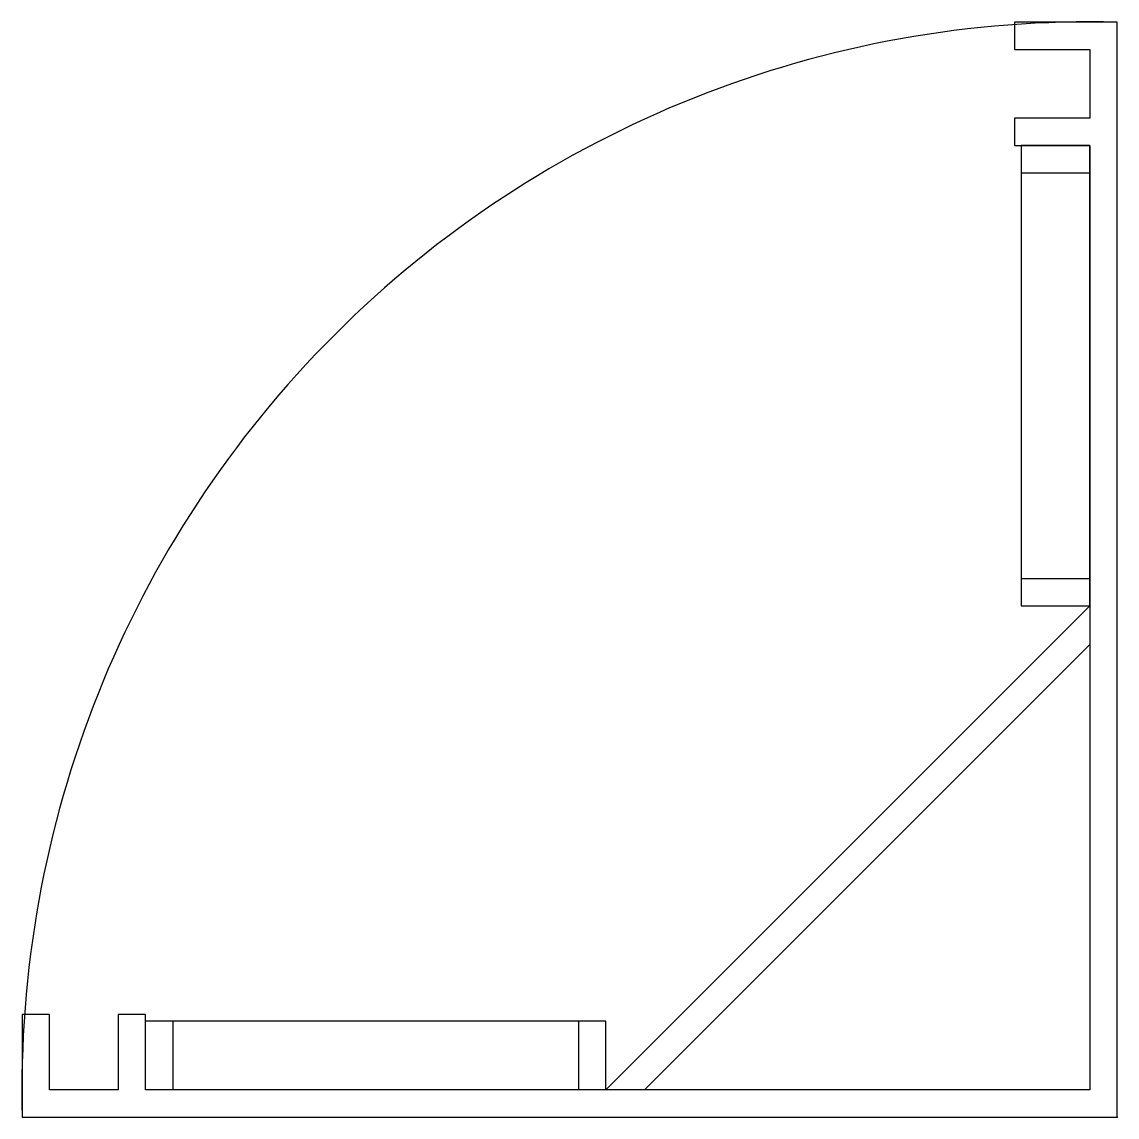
# Model space of a CAD drawing. Header units: millimetres. Extents: x -16 to 0, y 0 to 16.
import ezdxf

# ---------------------------------------------------------------- set-up
doc = ezdxf.new("R2010")
doc.units = ezdxf.units.MM
doc.layers.get('0').update_dxf_attribs({"linetype": 'CONTINUOUS'})

msp = doc.modelspace()

# ---------------------------------------------------------------- linework, layer by layer
for p, q in [((0, 0), (0, 16)), ((-0.4, 14.2), (-1.4, 14.2)), ((-1.4, 14.2), (-1.4, 7.471)), ((-0.4, 7.471), (-0.4, 14.2)), ((-1.4, 13.8), (-0.4, 13.8)), ((-1.4, 7.871), (-0.4, 7.871)), ((-1.4, 7.471), (-0.4, 7.471)), ((-0.4, 7.471), (-0.4, 0.4)), ((-14.2, 0.4), (-14.2, 1.4)), ((-7.471, 1.4), (-14.2, 1.4)), ((-13.8, 1.4), (-13.8, 0.4)), ((-7.871, 1.4), (-7.871, 0.4)), ((-7.471, 0.4), (-7.471, 1.4)), ((-7.471, 0.4), (-14.2, 0.4)), ((-0.4, 0.4), (-7.471, 0.4)), ((-16, 0), (0, 0))]:
    msp.add_line(p, q)
for points in [[(-1.5, 14.2), (-0.4, 14.2), (-0.4, 7.471), (-7.471, 0.4), (-14.2, 0.4), (-14.2, 1.5), (-14.6, 1.5), (-14.6, 0.4), (-15.6, 0.4), (-15.6, 1.5), (-16, 1.5), (-16, 0), (0, 0), (0, 16), (-1.5, 16), (-1.5, 15.6), (-0.4, 15.6), (-0.4, 14.6), (-1.5, 14.6)], [(-0.4, 0.4), (-6.905, 0.4), (-0.4, 6.905)]]:
    msp.add_lwpolyline(points, close=True)
msp.add_arc((-0.4, 0.4), 15.605, 88.5312, 181.4688)
msp.add_point((0, 0))

doc.saveas('drawing.dxf')
